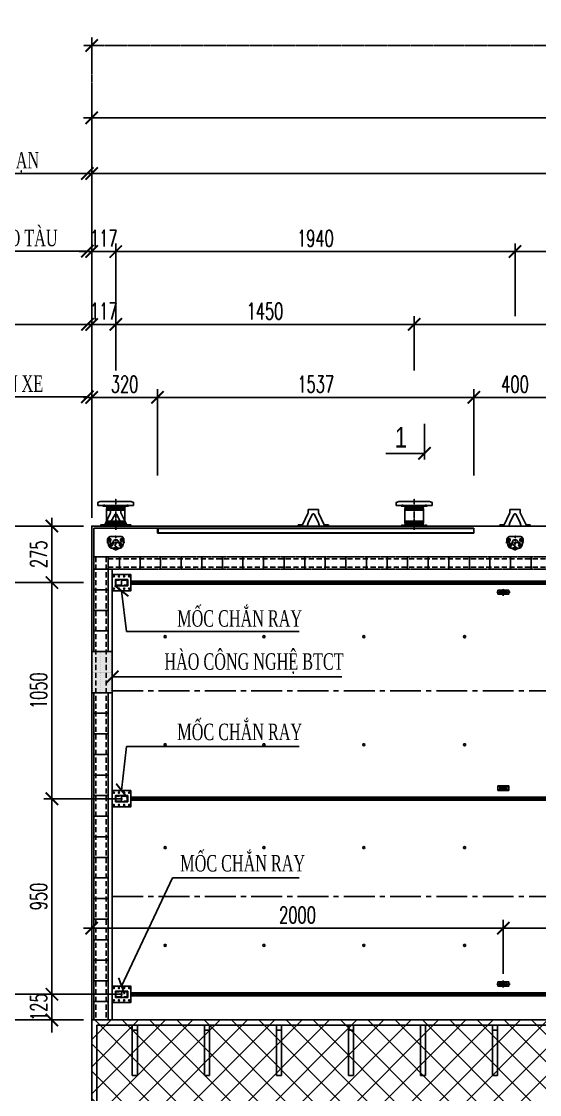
# Model space of a CAD drawing. Extents: x -64479 to 90650, y -38385 to 38270.
# Drawn here: x -50910 to -48393, y 22216 to 27430 of the extents above; entities that cross this region are included whole.
import ezdxf
from ezdxf.enums import TextEntityAlignment as Align

# ---------------------------------------------------------------- set-up
doc = ezdxf.new("R2010")
doc.units = 0
doc.header["$MEASUREMENT"] = 0
for name, pattern in [('CENTER', [2, 1.25, -0.25, 0.25, -0.25]), ('CENTER2', [1.125, 0.75, -0.125, 0.125, -0.125]), ('HIDDEN', [0.375, 0.25, -0.125])]:
    doc.linetypes.add(name, pattern=pattern)
doc.layers.get('0').update_dxf_attribs({"linetype": 'CONTINUOUS'})
for name, color, linetype in [('BELT', 6, 'CONTINUOUS'), ('BORDER', 2, 'CONTINUOUS'), ('Bu long', 21, 'CONTINUOUS'), ('CENTER', 9, 'CENTER2'), ('COBAN', 2, 'CONTINUOUS'), ('Dam', 4, 'CONTINUOUS'), ('Demtau1', 22, 'CONTINUOUS'), ('DIMENSION', 4, 'CONTINUOUS'), ('GCS', 5, 'CONTINUOUS'), ('HAOCN', 11, 'CONTINUOUS'), ('HIDDEN', 4, 'HIDDEN'), ('MANH', 5, 'CONTINUOUS'), ('N-_OTHRFNDR-', 8, 'CONTINUOUS'), ('TEXT', 3, 'CONTINUOUS'), ('TIM', 8, 'CENTER')]:
    doc.layers.add(name, color=color, linetype=linetype)
doc.styles.add('CMB-1', font='VHBLACK_0.TTF', dxfattribs={"width": 0.8})
doc.styles.add('DIM', font='romans.shx', dxfattribs={"width": 0.65})
doc.styles.add('THUONG', font='vntimeh.shx')
doc.dimstyles.new('400.Ph', dxfattribs={"dimscale": 400, "dimtxt": 0.2, "dimasz": 0.15, "dimexe": 0.1, "dimexo": 0.1, "dimgap": 0.06, "dimtad": 1, "dimdec": 0, "dimzin": 0, "dimdsep": 46, "dimtxsty": 'DIM', "dimblk": 'ARCHTICK', "dimcen": 0.15, "dimdle": 0.1, "dimclrd": 256, "dimclre": 7, "dimclrt": 6, "dimadec": 0, "dimazin": 0, "dimtfac": 1, "dimtdec": 0, "dimtix": 1, "dimtmove": 0, "dimatfit": 3, "dimldrblk": 'ARCHTICK', "dimfxl": 1, "dimtolj": 1, "dimtzin": 0, "dimarcsym": 0})

# ---------------------------------------------------------------- blocks, each defined once
blk = doc.blocks.new('_ArchTick')
at = {"color": 0, "linetype": 'ByBlock', "const_width": 0.15}
blk.add_lwpolyline([(-0.5, -0.5), (0.5, 0.5)], dxfattribs=at)
blk = doc.blocks.new('*D40')
at = {"layer": 'DIMENSION', "color": 7, "lineweight": -2}
for p, q in [((-50609.1, 24978.2), (-51253, 24978.2)), ((-50609.1, 22578.2), (-51253, 22578.2))]:
    blk.add_line(p, q, dxfattribs=at)
at = {"layer": 'DIMENSION', "lineweight": -2}
blk.add_line((-51213, 25018.2), (-51213, 22538.2), dxfattribs=at)
at = {"layer": 'DIMENSION', "lineweight": -2, "xscale": 60, "yscale": 60, "zscale": 60}
for p, rotation in [((-51213, 24978.2), 90), ((-51213, 22578.2), 270)]:
    blk.add_blockref('_ArchTick', p, dxfattribs=dict(at, rotation=rotation))
at = {"layer": 'DIMENSION', "color": 6, "insert": (-51277, 23778.2), "char_height": 80, "attachment_point": 5, "rotation": 90, "style": 'DIM'}
blk.add_mtext('\\A1;2400', dxfattribs=at)
blk = doc.blocks.new('Bulong M32 (mb)')
at = {"layer": 'Bu long'}
blk.add_lwpolyline([(28, 0), (14, 24), (-14, 24), (-28, 0), (-14, -24), (14, -24)], close=True, dxfattribs=at)
for radius in [23.9, 16, 14.5]:
    blk.add_circle((0, 0), radius, dxfattribs=at)
at = {"layer": 'TIM', "ltscale": 25}
for p, q in [((0, -39), (0, 39)), ((-39, 0), (39, 0))]:
    blk.add_line(p, q, dxfattribs=at)
blk = doc.blocks.new('lokhi')
at = {"layer": 'MANH'}
blk.add_circle((3, 0), 5, dxfattribs=at)
blk = doc.blocks.new('*D222')
at = {"layer": 'DIMENSION', "lineweight": -2}
for p, q in [((-51013.5, 22703.2), (-51013.5, 22763.2)), ((-51013.5, 22578.2), (-51013.5, 22703.2)), ((-51013.5, 22578.2), (-51013.5, 22518.2))]:
    blk.add_line(p, q, dxfattribs=at)
at = {"layer": 'DIMENSION', "color": 7, "lineweight": -2}
for p, q in [((-50419.1, 22703.2), (-51053.5, 22703.2)), ((-50609.1, 22578.2), (-51053.5, 22578.2))]:
    blk.add_line(p, q, dxfattribs=at)
at = {"layer": 'DIMENSION', "lineweight": -2, "xscale": 60, "yscale": 60, "zscale": 60}
for p, rotation in [((-51013.5, 22703.2), 270), ((-51013.5, 22578.2), 90)]:
    blk.add_blockref('_ArchTick', p, dxfattribs=dict(at, rotation=rotation))
at = {"layer": 'DIMENSION', "color": 6, "insert": (-51077.5, 22640.7), "char_height": 80, "attachment_point": 5, "rotation": 90, "style": 'DIM'}
blk.add_mtext('\\A1;125', dxfattribs=at)
blk = doc.blocks.new('*D223')
at = {"layer": 'DIMENSION', "lineweight": -2}
blk.add_line((-51013.5, 22663.2), (-51013.5, 24743.2), dxfattribs=at)
at = {"layer": 'DIMENSION', "color": 7, "lineweight": -2}
for p, q in [((-50609.1, 24703.2), (-51053.5, 24703.2)), ((-50609.1, 22703.2), (-51053.5, 22703.2))]:
    blk.add_line(p, q, dxfattribs=at)
at = {"layer": 'DIMENSION', "lineweight": -2, "xscale": 60, "yscale": 60, "zscale": 60}
for p, rotation in [((-51013.5, 24703.2), 90), ((-51013.5, 22703.2), 270)]:
    blk.add_blockref('_ArchTick', p, dxfattribs=dict(at, rotation=rotation))
at = {"layer": 'DIMENSION', "color": 6, "insert": (-51077.5, 23703.2), "char_height": 80, "attachment_point": 5, "rotation": 90, "style": 'DIM'}
blk.add_mtext('\\A1;2000', dxfattribs=at)
blk = doc.blocks.new('*D224')
at = {"layer": 'DIMENSION', "color": 7, "lineweight": -2}
for p, q in [((-50609.1, 24978.2), (-51053.5, 24978.2)), ((-50609.1, 24703.2), (-51053.5, 24703.2))]:
    blk.add_line(p, q, dxfattribs=at)
at = {"layer": 'DIMENSION', "lineweight": -2}
blk.add_line((-51013.5, 24663.2), (-51013.5, 25018.2), dxfattribs=at)
at = {"layer": 'DIMENSION', "lineweight": -2, "xscale": 60, "yscale": 60, "zscale": 60}
for p, rotation in [((-51013.5, 24978.2), 90), ((-51013.5, 24703.2), 270)]:
    blk.add_blockref('_ArchTick', p, dxfattribs=dict(at, rotation=rotation))
at = {"layer": 'DIMENSION', "color": 6, "insert": (-51077.5, 24840.7), "char_height": 80, "attachment_point": 5, "rotation": 90, "style": 'DIM'}
blk.add_mtext('\\A1;275', dxfattribs=at)
blk = doc.blocks.new('A$C42EA4546')
at = {"layer": 'BELT'}
for points in [[(145, 573, 0.189586), (103, 513), (44, 268, 0.484351), (205, 65)], [(205, 65), (675, 65, 0.484351), (836, 268), (777, 513, 0.189586), (735, 573)], [(618, 635), (486, 704, 0.244809), (394, 704), (262, 635, 0.217646)]]:
    blk.add_lwpolyline(points, format="xyb", dxfattribs=at)
blk.add_lwpolyline([(312, 323, 0.842705), (568, 323, -0.265727), (682, 461, 0.833779), (650, 635), (230, 635, 0.833779), (198, 461, -0.265727)], format="xyb", close=True, dxfattribs=at)
at = {"layer": 'BORDER'}
for centre, radius in [((140, 230), 68), ((140, 230), 34), ((440, 380), 25), ((740, 230), 68), ((740, 230), 34)]:
    blk.add_circle(centre, radius, dxfattribs=at)
for centre, radius, start, end in [((200, 490), 68, 151.954, 307.3556), ((440, 615), 68, 18.21, 161.79), ((440, 615), 34, 38.6822, 141.3178), ((680, 490), 68, 232.6444, 28.046), ((200, 490), 34, 203.1904, 277.975), ((680, 490), 34, 262.025, 336.8096), ((680, 490), 34, 262.025, 336.8096)]:
    blk.add_arc(centre, radius, start, end, dxfattribs=at)
at = {"layer": 'CENTER'}
for p, q in [((200, 394), (200, 586)), ((344, 615), (536, 615)), ((440, 0), (440, 750)), ((680, 394), (680, 586)), ((880, 355), (0, 355)), ((236, 230), (44, 230)), ((104, 490), (296, 490)), ((140, 134), (140, 326)), ((776, 490), (584, 490)), ((644, 230), (836, 230)), ((740, 134), (740, 326))]:
    blk.add_line(p, q, dxfattribs=at)
at = {"layer": 'CENTER', "ltscale": 0.5}
blk.add_line((488, 380), (392, 380), dxfattribs=at)
at = {"layer": 'HIDDEN'}
for points in [[(262, 635), (154, 579, 0.026949), (145, 573)], [(735, 573, 0.026949), (726, 579), (618, 635, 0.244809)]]:
    blk.add_lwpolyline(points, format="xyb", dxfattribs=at)
for centre, radius, start, end in [((200, 490), 68, 307.3556, 151.954), ((200, 490), 34, 277.975, 203.1904), ((440, 615), 68, 161.79, 18.21), ((440, 615), 34, 141.3178, 38.6822), ((680, 490), 68, 28.046, 232.6444), ((680, 490), 34, 336.8096, 262.025), ((436, 363), 138, 343.2917, 88.1886)]:
    blk.add_arc(centre, radius, start, end, dxfattribs=at)
blk = doc.blocks.new('*D267')
at = {"layer": 'DIMENSION', "color": 7, "lineweight": -2}
for p, q in [((-50569.1, 25734), (-50569.1, 25997.9)), ((-50452.1, 25734), (-50452.1, 25997.9))]:
    blk.add_line(p, q, dxfattribs=at)
at = {"layer": 'DIMENSION', "lineweight": -2}
for p, q in [((-50569.1, 25957.9), (-50629.1, 25957.9)), ((-50569.1, 25957.9), (-50452.1, 25957.9)), ((-50452.1, 25957.9), (-50392.1, 25957.9))]:
    blk.add_line(p, q, dxfattribs=at)
at = {"layer": 'DIMENSION', "lineweight": -2, "xscale": 60, "yscale": 60, "zscale": 60}
blk.add_blockref('_ArchTick', (-50569.1, 25957.9), dxfattribs=at)
at = {"layer": 'DIMENSION', "lineweight": -2, "xscale": 60, "yscale": 60, "zscale": 60, "rotation": 180}
blk.add_blockref('_ArchTick', (-50452.1, 25957.9), dxfattribs=at)
at = {"layer": 'DIMENSION', "color": 6, "insert": (-50510.6, 26021.9), "char_height": 80, "attachment_point": 5, "style": 'DIM'}
blk.add_mtext('\\A1;117', dxfattribs=at)
blk = doc.blocks.new('*D268')
at = {"layer": 'DIMENSION', "color": 7, "lineweight": -2}
for p, q in [((-50452.1, 25734), (-50452.1, 25997.9)), ((-49002.1, 25734), (-49002.1, 25997.9))]:
    blk.add_line(p, q, dxfattribs=at)
at = {"layer": 'DIMENSION', "lineweight": -2}
blk.add_line((-50492.1, 25957.9), (-48962.1, 25957.9), dxfattribs=at)
at = {"layer": 'DIMENSION', "lineweight": -2, "xscale": 60, "yscale": 60, "zscale": 60, "rotation": 180}
blk.add_blockref('_ArchTick', (-50452.1, 25957.9), dxfattribs=at)
at = {"layer": 'DIMENSION', "lineweight": -2, "xscale": 60, "yscale": 60, "zscale": 60}
blk.add_blockref('_ArchTick', (-49002.1, 25957.9), dxfattribs=at)
at = {"layer": 'DIMENSION', "color": 6, "insert": (-49727.1, 26021.9), "char_height": 80, "attachment_point": 5, "style": 'DIM'}
blk.add_mtext('\\A1;1450', dxfattribs=at)
blk = doc.blocks.new('*D269')
at = {"layer": 'DIMENSION', "color": 7, "lineweight": -2}
for p, q in [((-49002.1, 25734), (-49002.1, 25997.9)), ((-47532.1, 25734), (-47532.1, 25997.9))]:
    blk.add_line(p, q, dxfattribs=at)
at = {"layer": 'DIMENSION', "lineweight": -2}
blk.add_line((-49042.1, 25957.9), (-47492.1, 25957.9), dxfattribs=at)
at = {"layer": 'DIMENSION', "lineweight": -2, "xscale": 60, "yscale": 60, "zscale": 60, "rotation": 180}
blk.add_blockref('_ArchTick', (-49002.1, 25957.9), dxfattribs=at)
at = {"layer": 'DIMENSION', "lineweight": -2, "xscale": 60, "yscale": 60, "zscale": 60}
blk.add_blockref('_ArchTick', (-47532.1, 25957.9), dxfattribs=at)
at = {"layer": 'DIMENSION', "color": 6, "insert": (-48267.1, 26021.9), "char_height": 80, "attachment_point": 5, "style": 'DIM'}
blk.add_mtext('\\A1;1470', dxfattribs=at)
blk = doc.blocks.new('*D285')
at = {"layer": 'DIMENSION', "color": 7, "lineweight": -2}
for p, q in [((-50452.1, 25734), (-50452.1, 26351.6)), ((-48512.1, 25997.9), (-48512.1, 26351.6))]:
    blk.add_line(p, q, dxfattribs=at)
at = {"layer": 'DIMENSION', "lineweight": -2}
blk.add_line((-50492.1, 26311.6), (-48472.1, 26311.6), dxfattribs=at)
at = {"layer": 'DIMENSION', "lineweight": -2, "xscale": 60, "yscale": 60, "zscale": 60, "rotation": 180}
blk.add_blockref('_ArchTick', (-50452.1, 26311.6), dxfattribs=at)
at = {"layer": 'DIMENSION', "lineweight": -2, "xscale": 60, "yscale": 60, "zscale": 60}
blk.add_blockref('_ArchTick', (-48512.1, 26311.6), dxfattribs=at)
at = {"layer": 'DIMENSION', "color": 6, "insert": (-49482.1, 26375.6), "char_height": 80, "attachment_point": 5, "style": 'DIM'}
blk.add_mtext('\\A1;1940', dxfattribs=at)
blk = doc.blocks.new('*D286')
at = {"layer": 'DIMENSION', "color": 7, "lineweight": -2}
for p, q in [((-48512.1, 25997.9), (-48512.1, 26351.6)), ((-46552.1, 25997.9), (-46552.1, 26351.6))]:
    blk.add_line(p, q, dxfattribs=at)
at = {"layer": 'DIMENSION', "lineweight": -2}
blk.add_line((-48552.1, 26311.6), (-46512.1, 26311.6), dxfattribs=at)
at = {"layer": 'DIMENSION', "lineweight": -2, "xscale": 60, "yscale": 60, "zscale": 60, "rotation": 180}
blk.add_blockref('_ArchTick', (-48512.1, 26311.6), dxfattribs=at)
at = {"layer": 'DIMENSION', "lineweight": -2, "xscale": 60, "yscale": 60, "zscale": 60}
blk.add_blockref('_ArchTick', (-46552.1, 26311.6), dxfattribs=at)
at = {"layer": 'DIMENSION', "color": 6, "insert": (-47532.1, 26375.6), "char_height": 80, "attachment_point": 5, "style": 'DIM'}
blk.add_mtext('\\A1;1960', dxfattribs=at)
blk = doc.blocks.new('*D297')
at = {"layer": 'DIMENSION', "color": 7, "lineweight": -2}
for p, q in [((-50569.1, 25223.8), (-50569.1, 26730.9)), ((-43026.1, 25223.8), (-43026.1, 26730.9))]:
    blk.add_line(p, q, dxfattribs=at)
at = {"layer": 'DIMENSION', "lineweight": -2}
blk.add_line((-50609.1, 26690.9), (-42986.1, 26690.9), dxfattribs=at)
at = {"layer": 'DIMENSION', "lineweight": -2, "xscale": 60, "yscale": 60, "zscale": 60, "rotation": 180}
blk.add_blockref('_ArchTick', (-50569.1, 26690.9), dxfattribs=at)
at = {"layer": 'DIMENSION', "lineweight": -2, "xscale": 60, "yscale": 60, "zscale": 60}
blk.add_blockref('_ArchTick', (-43026.1, 26690.9), dxfattribs=at)
at = {"layer": 'DIMENSION', "color": 6, "insert": (-46797.6, 26754.9), "char_height": 80, "attachment_point": 5, "style": 'DIM'}
blk.add_mtext('\\A1;7543', dxfattribs=at)
blk = doc.blocks.new('*D298')
at = {"layer": 'GCS', "color": 7, "lineweight": -2}
for p, q in [((-50649.1, 24978.2), (-50802.2, 24978.2)), ((-50649.1, 24703.2), (-50802.2, 24703.2))]:
    blk.add_line(p, q, dxfattribs=at)
at = {"layer": 'GCS', "lineweight": -2}
blk.add_line((-50762.2, 24663.2), (-50762.2, 25018.2), dxfattribs=at)
at = {"layer": 'GCS', "lineweight": -2, "xscale": 60, "yscale": 60, "zscale": 60}
for p, rotation in [((-50762.2, 24978.2), 90), ((-50762.2, 24703.2), 270)]:
    blk.add_blockref('_ArchTick', p, dxfattribs=dict(at, rotation=rotation))
at = {"layer": 'GCS', "color": 6, "insert": (-50826.2, 24840.7), "char_height": 80, "attachment_point": 5, "rotation": 90, "style": 'DIM'}
blk.add_mtext('\\A1;275', dxfattribs=at)
blk = doc.blocks.new('*D299')
at = {"layer": 'GCS', "lineweight": -2}
blk.add_line((-50762.2, 24743.2), (-50762.2, 23613.2), dxfattribs=at)
at = {"layer": 'GCS', "color": 7, "lineweight": -2}
for p, q in [((-50649.1, 24703.2), (-50802.2, 24703.2)), ((-50419.1, 23653.2), (-50802.2, 23653.2))]:
    blk.add_line(p, q, dxfattribs=at)
at = {"layer": 'GCS', "lineweight": -2, "xscale": 60, "yscale": 60, "zscale": 60}
for p, rotation in [((-50762.2, 24703.2), 90), ((-50762.2, 23653.2), 270)]:
    blk.add_blockref('_ArchTick', p, dxfattribs=dict(at, rotation=rotation))
at = {"layer": 'GCS', "color": 6, "insert": (-50826.2, 24178.2), "char_height": 80, "attachment_point": 5, "rotation": 90, "style": 'DIM'}
blk.add_mtext('\\A1;1050', dxfattribs=at)
blk = doc.blocks.new('*D300')
at = {"layer": 'GCS', "lineweight": -2}
blk.add_line((-50762.2, 23693.2), (-50762.2, 22663.2), dxfattribs=at)
at = {"layer": 'GCS', "color": 7, "lineweight": -2}
for p, q in [((-50419.1, 23653.2), (-50802.2, 23653.2)), ((-50419.1, 22703.2), (-50802.2, 22703.2))]:
    blk.add_line(p, q, dxfattribs=at)
at = {"layer": 'GCS', "lineweight": -2, "xscale": 60, "yscale": 60, "zscale": 60}
for p, rotation in [((-50762.2, 23653.2), 90), ((-50762.2, 22703.2), 270)]:
    blk.add_blockref('_ArchTick', p, dxfattribs=dict(at, rotation=rotation))
at = {"layer": 'GCS', "color": 6, "insert": (-50826.2, 23178.2), "char_height": 80, "attachment_point": 5, "rotation": 90, "style": 'DIM'}
blk.add_mtext('\\A1;950', dxfattribs=at)
blk = doc.blocks.new('*D301')
at = {"layer": 'GCS', "lineweight": -2}
for p, q in [((-50762.2, 22703.2), (-50762.2, 22763.2)), ((-50762.2, 22703.2), (-50762.2, 22578.2)), ((-50762.2, 22578.2), (-50762.2, 22518.2))]:
    blk.add_line(p, q, dxfattribs=at)
at = {"layer": 'GCS', "color": 7, "lineweight": -2}
for p, q in [((-50419.1, 22703.2), (-50802.2, 22703.2)), ((-50609.1, 22578.2), (-50802.2, 22578.2))]:
    blk.add_line(p, q, dxfattribs=at)
at = {"layer": 'GCS', "lineweight": -2, "xscale": 60, "yscale": 60, "zscale": 60}
for p, rotation in [((-50762.2, 22703.2), 270), ((-50762.2, 22578.2), 90)]:
    blk.add_blockref('_ArchTick', p, dxfattribs=dict(at, rotation=rotation))
at = {"layer": 'GCS', "color": 6, "insert": (-50826.2, 22640.7), "char_height": 80, "attachment_point": 5, "rotation": 90, "style": 'DIM'}
blk.add_mtext('\\A1;125', dxfattribs=at)
blk = doc.blocks.new('*D302')
at = {"layer": 'DIMENSION', "color": 7, "lineweight": -2}
for p, q in [((-48569.1, 22803), (-48569.1, 23064.4)), ((-46569.1, 22803), (-46569.1, 23064.4))]:
    blk.add_line(p, q, dxfattribs=at)
at = {"layer": 'DIMENSION', "lineweight": -2}
blk.add_line((-48609.1, 23024.4), (-46529.1, 23024.4), dxfattribs=at)
at = {"layer": 'DIMENSION', "lineweight": -2, "xscale": 60, "yscale": 60, "zscale": 60, "rotation": 180}
blk.add_blockref('_ArchTick', (-48569.1, 23024.4), dxfattribs=at)
at = {"layer": 'DIMENSION', "lineweight": -2, "xscale": 60, "yscale": 60, "zscale": 60}
blk.add_blockref('_ArchTick', (-46569.1, 23024.4), dxfattribs=at)
at = {"layer": 'DIMENSION', "color": 6, "insert": (-47569.1, 23088.4), "char_height": 80, "attachment_point": 5, "style": 'DIM'}
blk.add_mtext('\\A1;2000', dxfattribs=at)
blk = doc.blocks.new('*D303')
at = {"layer": 'DIMENSION', "color": 7, "lineweight": -2}
for p, q in [((-50569.1, 22803), (-50569.1, 23064.4)), ((-48569.1, 22803), (-48569.1, 23064.4))]:
    blk.add_line(p, q, dxfattribs=at)
at = {"layer": 'DIMENSION', "lineweight": -2}
blk.add_line((-48529.1, 23024.4), (-50609.1, 23024.4), dxfattribs=at)
at = {"layer": 'DIMENSION', "lineweight": -2, "xscale": 60, "yscale": 60, "zscale": 60, "rotation": 180}
blk.add_blockref('_ArchTick', (-50569.1, 23024.4), dxfattribs=at)
at = {"layer": 'DIMENSION', "lineweight": -2, "xscale": 60, "yscale": 60, "zscale": 60}
blk.add_blockref('_ArchTick', (-48569.1, 23024.4), dxfattribs=at)
at = {"layer": 'DIMENSION', "color": 6, "insert": (-49569.1, 23088.4), "char_height": 80, "attachment_point": 5, "style": 'DIM'}
blk.add_mtext('\\A1;2000', dxfattribs=at)
blk = doc.blocks.new('*D314')
at = {"layer": 'DIMENSION', "lineweight": -2}
blk.add_line((-50609.1, 25603.1), (-50209.1, 25603.1), dxfattribs=at)
at = {"layer": 'DIMENSION', "color": 7, "lineweight": -2}
for p, q in [((-50569.1, 25018.2), (-50569.1, 25643.1)), ((-50249.1, 25223.8), (-50249.1, 25643.1))]:
    blk.add_line(p, q, dxfattribs=at)
at = {"layer": 'DIMENSION', "lineweight": -2, "xscale": 60, "yscale": 60, "zscale": 60, "rotation": 180}
blk.add_blockref('_ArchTick', (-50569.1, 25603.1), dxfattribs=at)
at = {"layer": 'DIMENSION', "lineweight": -2, "xscale": 60, "yscale": 60, "zscale": 60}
blk.add_blockref('_ArchTick', (-50249.1, 25603.1), dxfattribs=at)
at = {"layer": 'DIMENSION', "color": 6, "insert": (-50409.1, 25667.1), "char_height": 80, "attachment_point": 5, "style": 'DIM'}
blk.add_mtext('\\A1;320', dxfattribs=at)
blk = doc.blocks.new('*D315')
at = {"layer": 'DIMENSION', "lineweight": -2}
blk.add_line((-50289.1, 25603.1), (-48672.1, 25603.1), dxfattribs=at)
at = {"layer": 'DIMENSION', "color": 7, "lineweight": -2}
for p, q in [((-50249.1, 25223.8), (-50249.1, 25643.1)), ((-48712.1, 25223.8), (-48712.1, 25643.1))]:
    blk.add_line(p, q, dxfattribs=at)
at = {"layer": 'DIMENSION', "lineweight": -2, "xscale": 60, "yscale": 60, "zscale": 60, "rotation": 180}
blk.add_blockref('_ArchTick', (-50249.1, 25603.1), dxfattribs=at)
at = {"layer": 'DIMENSION', "lineweight": -2, "xscale": 60, "yscale": 60, "zscale": 60}
blk.add_blockref('_ArchTick', (-48712.1, 25603.1), dxfattribs=at)
at = {"layer": 'DIMENSION', "color": 6, "insert": (-49480.6, 25667.1), "char_height": 80, "attachment_point": 5, "style": 'DIM'}
blk.add_mtext('\\A1;1537', dxfattribs=at)
blk = doc.blocks.new('*D316')
at = {"layer": 'DIMENSION', "lineweight": -2}
blk.add_line((-48752.1, 25603.1), (-48272.1, 25603.1), dxfattribs=at)
at = {"layer": 'DIMENSION', "color": 7, "lineweight": -2}
for p, q in [((-48712.1, 25223.8), (-48712.1, 25643.1)), ((-48312.1, 25223.8), (-48312.1, 25643.1))]:
    blk.add_line(p, q, dxfattribs=at)
at = {"layer": 'DIMENSION', "lineweight": -2, "xscale": 60, "yscale": 60, "zscale": 60, "rotation": 180}
blk.add_blockref('_ArchTick', (-48712.1, 25603.1), dxfattribs=at)
at = {"layer": 'DIMENSION', "lineweight": -2, "xscale": 60, "yscale": 60, "zscale": 60}
blk.add_blockref('_ArchTick', (-48312.1, 25603.1), dxfattribs=at)
at = {"layer": 'DIMENSION', "color": 6, "insert": (-48512.1, 25667.1), "char_height": 80, "attachment_point": 5, "style": 'DIM'}
blk.add_mtext('\\A1;400', dxfattribs=at)
blk = doc.blocks.new('*D341')
at = {"layer": 'DIMENSION', "lineweight": -2}
blk.add_line((-50609.1, 26961.4), (-27897.1, 26961.4), dxfattribs=at)
at = {"layer": 'DIMENSION', "color": 7, "lineweight": -2}
for p, q in [((-50569.1, 25997.9), (-50569.1, 27001.4)), ((-27937.1, 25997.9), (-27937.1, 27001.4))]:
    blk.add_line(p, q, dxfattribs=at)
at = {"layer": 'DIMENSION', "lineweight": -2, "xscale": 60, "yscale": 60, "zscale": 60, "rotation": 180}
blk.add_blockref('_ArchTick', (-50569.1, 26961.4), dxfattribs=at)
at = {"layer": 'DIMENSION', "lineweight": -2, "xscale": 60, "yscale": 60, "zscale": 60}
blk.add_blockref('_ArchTick', (-27937.1, 26961.4), dxfattribs=at)
at = {"layer": 'DIMENSION', "color": 6, "insert": (-39253.1, 27025.4), "char_height": 80, "attachment_point": 5, "style": 'DIM'}
blk.add_mtext('\\A1;22632', dxfattribs=at)
blk = doc.blocks.new('*D420')
at = {"layer": 'HIDDEN', "color": 7, "lineweight": -2}
for p, q in [((-50569.1, 25018.2), (-50569.1, 27353.1)), ((-12849.1, 25018.2), (-12849.1, 27353.1))]:
    blk.add_line(p, q, dxfattribs=at)
at = {"layer": 'HIDDEN', "lineweight": -2}
blk.add_line((-50609.1, 27313.1), (-12809.1, 27313.1), dxfattribs=at)
at = {"layer": 'HIDDEN', "lineweight": -2, "xscale": 60, "yscale": 60, "zscale": 60, "rotation": 180}
blk.add_blockref('_ArchTick', (-50569.1, 27313.1), dxfattribs=at)
at = {"layer": 'HIDDEN', "lineweight": -2, "xscale": 60, "yscale": 60, "zscale": 60}
blk.add_blockref('_ArchTick', (-12849.1, 27313.1), dxfattribs=at)
at = {"layer": 'HIDDEN', "color": 6, "insert": (-31709.1, 27377.1), "char_height": 80, "attachment_point": 5, "style": 'DIM'}
blk.add_mtext('\\A1;37720', dxfattribs=at)
blk = doc.blocks.new('*D453')
at = {"layer": 'DIMENSION', "color": 7, "lineweight": -2}
for p, q in [((-50569.1, 26087.7), (-50569.1, 26351.6)), ((-50452.1, 26087.7), (-50452.1, 26351.6))]:
    blk.add_line(p, q, dxfattribs=at)
at = {"layer": 'DIMENSION', "lineweight": -2}
for p, q in [((-50569.1, 26311.6), (-50629.1, 26311.6)), ((-50569.1, 26311.6), (-50452.1, 26311.6)), ((-50452.1, 26311.6), (-50392.1, 26311.6))]:
    blk.add_line(p, q, dxfattribs=at)
at = {"layer": 'DIMENSION', "lineweight": -2, "xscale": 60, "yscale": 60, "zscale": 60}
blk.add_blockref('_ArchTick', (-50569.1, 26311.6), dxfattribs=at)
at = {"layer": 'DIMENSION', "lineweight": -2, "xscale": 60, "yscale": 60, "zscale": 60, "rotation": 180}
blk.add_blockref('_ArchTick', (-50452.1, 26311.6), dxfattribs=at)
at = {"layer": 'DIMENSION', "color": 6, "insert": (-50510.6, 26375.6), "char_height": 80, "attachment_point": 5, "style": 'DIM'}
blk.add_mtext('\\A1;117', dxfattribs=at)
blk = doc.blocks.new('A$C0CED391A')
at = {"layer": 'COBAN'}
for p, q in [((0, 30), (80, 30)), ((0, 30), (0, 0)), ((15, 22.5), (65, 22.5)), ((15, 22.5), (15, 7.5)), ((15, 7.5), (65, 7.5)), ((65, 22.5), (65, 7.5)), ((80, 30), (80, 0)), ((0, 0), (80, 0)), ((0, -1395), (80, -1395)), ((0, -1395), (0, -1425)), ((15, -1402.5), (65, -1402.5)), ((15, -1402.5), (15, -1417.5)), ((65, -1402.5), (65, -1417.5)), ((80, -1395), (80, -1425)), ((0, -1425), (80, -1425)), ((15, -1417.5), (65, -1417.5))]:
    blk.add_line(p, q, dxfattribs=at)
for centre in [(40, 15), (40, -1410)]:
    blk.add_circle(centre, 3, dxfattribs=at)
blk = doc.blocks.new('CDCQC')
at = {"layer": 'TIM'}
for p, q in [((-46134.1, 21332.8), (-46134.1, 21298.9)), ((-46134.1, 21332.8), (-46134.1, 21298.9)), ((-46167.7, 21315.9), (-46100.4, 21315.9)), ((-46167.7, 21315.9), (-46100.4, 21315.9)), ((-46167.7, 19412.4), (-46100.4, 19412.4)), ((-46134.1, 19395.4), (-46134.1, 19429.3))]:
    blk.add_line(p, q, dxfattribs=at)
at = {"layer": 'COBAN', "xscale": 0.6666666666569654, "yscale": 0.6666666666569654, "zscale": 0.6666666666666666}
blk.add_blockref('A$C0CED391A', (-46160.7, 21305.9), dxfattribs=at)
blk.add_blockref('A$C0CED391A', (-46160.7, 21305.9), dxfattribs=at)
at = {"layer": 'COBAN', "xscale": -0.6666666666569654, "yscale": 0.6666666666569654, "zscale": 0.6666666666666666, "rotation": 180}
blk.add_blockref('A$C0CED391A', (-46160.7, 19422.4), dxfattribs=at)
blk = doc.blocks.new('demcss')
at = {"layer": 'N-_OTHRFNDR-', "color": 22}
for p, q in [((-53909.4, 25088.9), (-53909.4, 25086.1)), ((-53909.4, 25088.9), (-53784.4, 25088.9)), ((-53909.4, 25086.1), (-53784.4, 25086.1)), ((-53897.2, 25086.1), (-53890.5, 25079.4)), ((-53890.5, 25079.4), (-53891.7, 25071.5)), ((-53890.5, 25080.6), (-53803.2, 25080.6)), ((-53890.5, 25077.5), (-53803.2, 25077.5)), ((-53796.5, 25086.1), (-53803.2, 25079.4)), ((-53803.2, 25079.4), (-53802, 25071.5)), ((-53784.4, 25088.9), (-53784.4, 25086.1)), ((-53891.7, 25071.5), (-53891.7, 25006.3)), ((-53891.7, 25071.5), (-53802, 25071.5)), ((-53891.7, 25065.3), (-53802, 25065.3)), ((-53802, 25071.5), (-53802, 25006.3)), ((-53909.4, 24991.7), (-53909.4, 24988.9)), ((-53909.4, 24991.7), (-53784.4, 24991.7)), ((-53909.4, 24988.9), (-53784.4, 24988.9)), ((-53897.2, 24991.7), (-53890.5, 24998.4)), ((-53891.7, 25012.5), (-53802, 25012.5)), ((-53890.5, 24998.4), (-53891.7, 25006.3)), ((-53891.7, 25006.3), (-53802, 25006.3)), ((-53890.5, 25000.3), (-53803.2, 25000.3)), ((-53890.5, 24997.2), (-53803.2, 24997.2)), ((-53803.2, 24998.4), (-53802, 25006.3)), ((-53796.5, 24991.7), (-53803.2, 24998.4)), ((-53784.4, 24991.7), (-53784.4, 24988.9))]:
    blk.add_line(p, q, dxfattribs=at)
at = {"layer": 'N-_OTHRFNDR-', "color": 22, "linetype": 'CENTER'}
for p, q in [((-53903.1, 25093.1), (-53903.1, 25081.6)), ((-53790.6, 25093.1), (-53790.6, 25081.6)), ((-53903.1, 24984.7), (-53903.1, 24996.2)), ((-53790.6, 24984.7), (-53790.6, 24996.2))]:
    blk.add_line(p, q, dxfattribs=at)
at = {"layer": 'N-_OTHRFNDR-', "color": 22}
blk.add_lwpolyline([(-53759.9, 24988.9), (-53933.8, 24988.9), (-53933.8, 24973.9), (-53921.9, 24970.2), (-53771.9, 24970.2), (-53759.9, 24973.9)], close=True, dxfattribs=at)
at = {"layer": 'TIM', "color": 22}
blk.add_line((-53846.9, 25107.4), (-53846.9, 24955.5), dxfattribs=at)

msp = doc.modelspace()

# ---------------------------------------------------------------- hatches: boundary and pattern name
at = {"layer": 'Dam'}
h = msp.add_hatch(dxfattribs=at)
h.set_pattern_fill('ANSI37', color=8, scale=750, style=0)
h.paths.add_polyline_path([(-46787.1, 22278.2), (-45582.3, 22278.2), (-45582.3, 22578.2), (-50569.1, 22578.2), (-50569.1, 19576.2), (-50267.1, 19576.2), (-50267.1, 21318.2), (-46787.1, 21318.2)])
at = {"layer": 'DIMENSION'}
h = msp.add_hatch(dxfattribs=at)
h.set_pattern_fill('DOTS', color=256, scale=75, style=0)
h.set_pattern_definition([(180, (1063622.257, -74810.7934), (-2.34375, 4.6875), [0, -4.6875])])
h.paths.add_polyline_path([(-50569.1, 24368.2), (-50549.1, 24368.2), (-50549.1, 24168.2), (-50569.1, 24168.2)])
h.paths.add_polyline_path([(-50549.1, 24368.2), (-50499.1, 24368.2), (-50499.1, 24168.2), (-50549.1, 24168.2)])
h.paths.add_polyline_path([(-50499.1, 24368.2), (-50469.1, 24368.2), (-50469.1, 24168.2), (-50499.1, 24168.2)])

# ---------------------------------------------------------------- linework, layer by layer
at = {"color": 1}
for p, q in [((-50424.1, 24718.2), (-50424.1, 24688.2)), ((-50424.1, 23668.2), (-50424.1, 23638.2)), ((-50424.1, 22718.2), (-50424.1, 22688.2))]:
    msp.add_line(p, q, dxfattribs=at)
for points in [[(-50469.1, 24663.2), (-50379.1, 24663.2), (-50379.1, 24743.2), (-50469.1, 24743.2)], [(-50454.1, 24688.2), (-50394.1, 24688.2), (-50394.1, 24718.2), (-50454.1, 24718.2)], [(-50469.1, 23613.2), (-50379.1, 23613.2), (-50379.1, 23693.2), (-50469.1, 23693.2)], [(-50454.1, 23638.2), (-50394.1, 23638.2), (-50394.1, 23668.2), (-50454.1, 23668.2)], [(-50469.1, 22663.2), (-50379.1, 22663.2), (-50379.1, 22743.2), (-50469.1, 22743.2)], [(-50454.1, 22688.2), (-50394.1, 22688.2), (-50394.1, 22718.2), (-50454.1, 22718.2)]]:
    msp.add_lwpolyline(points, close=True, dxfattribs=at)
at = {"layer": 'BORDER', "color": 1}
for p, q in [((-50569.1, 24978.2), (-27937.1, 24978.2)), ((-50559.1, 24968.2), (-48712.1, 24968.2)), ((-50559.1, 24828.2), (-50559.1, 24968.2)), ((-50569.1, 22578.2), (-50569.1, 21318.2))]:
    msp.add_line(p, q, dxfattribs=at)
at = {"layer": 'BORDER'}
for p, q in [((-46789.1, 22578.2), (-50569.1, 22578.2)), ((-49069.1, 22578.2), (-50569.1, 22578.2)), ((-50544.1, 22553.2), (-50544.1, 21318.2)), ((-46789.1, 22553.2), (-50544.1, 22553.2)), ((-50371.6, 22553.2), (-50371.6, 22308.2)), ((-50346.6, 22528.2), (-50371.6, 22528.2)), ((-50346.6, 22553.2), (-50346.6, 22308.2)), ((-50021.6, 22553.2), (-50021.6, 22308.2)), ((-49996.6, 22528.2), (-50021.6, 22528.2)), ((-49996.6, 22553.2), (-49996.6, 22308.2)), ((-49671.6, 22553.2), (-49671.6, 22308.2)), ((-49646.6, 22528.2), (-49671.6, 22528.2)), ((-49646.6, 22553.2), (-49646.6, 22308.2)), ((-49321.6, 22553.2), (-49321.6, 22308.2)), ((-49296.6, 22528.2), (-49321.6, 22528.2)), ((-49296.6, 22553.2), (-49296.6, 22308.2)), ((-48971.6, 22553.2), (-48971.6, 22308.2)), ((-48946.6, 22553.2), (-48946.6, 22308.2)), ((-48621.6, 22553.2), (-48621.6, 22308.2)), ((-48596.6, 22528.2), (-48621.6, 22528.2)), ((-48596.6, 22553.2), (-48596.6, 22308.2)), ((-50346.6, 22308.2), (-50371.6, 22308.2)), ((-49996.6, 22308.2), (-50021.6, 22308.2)), ((-49646.6, 22308.2), (-49671.6, 22308.2)), ((-49296.6, 22308.2), (-49321.6, 22308.2)), ((-48946.6, 22308.2), (-48971.6, 22308.2)), ((-48596.6, 22308.2), (-48621.6, 22308.2))]:
    msp.add_line(p, q, dxfattribs=at)
at = {"layer": 'BORDER', "color": 1}
msp.add_lwpolyline([(-44570.1, 22578.2), (-50569.1, 22578.2), (-50569.1, 24978.2), (-43454.1, 24978.2)], dxfattribs=at)
at = {"layer": 'CENTER', "color": 1}
for p, q in [((-28052.1, 24703.2), (-50379.1, 24703.2)), ((-28052.1, 23653.2), (-50379.1, 23653.2)), ((-28052.1, 22703.2), (-50379.1, 22703.2))]:
    msp.add_line(p, q, dxfattribs=at)
at = {"layer": 'CENTER', "ltscale": 200}
for p, q in [((-50469.1, 24178.2), (-27937.1, 24178.2)), ((-50469.1, 23178.2), (-27937.1, 23178.2))]:
    msp.add_line(p, q, dxfattribs=at)
at = {"layer": 'Demtau1'}
for points in [[(-50475.8, 24998.2), (-50455.6, 25035.6, -0.583698), (-50448.6, 25035.6), (-50428.3, 24998.2), (-50422.1, 24978.2), (-50378.7, 24978.2), (-50378.7, 24983.9), (-50398.7, 24983.9), (-50425.7, 25039.1, -0.129238), (-50427.1, 25044.3), (-50427.1, 25058.2), (-50477.1, 25058.2), (-50477.1, 25044.3, -0.129238), (-50478.5, 25039.1), (-50505.4, 24983.9), (-50525.4, 24983.9), (-50525.4, 24978.2), (-50482.1, 24978.2)], [(-49515.8, 24998.2), (-49495.6, 25035.6, -0.583698), (-49488.6, 25035.6), (-49468.3, 24998.2), (-49462.1, 24978.2), (-49418.7, 24978.2), (-49418.7, 24983.9), (-49438.7, 24983.9), (-49465.7, 25039.1, -0.129238), (-49467.1, 25044.3), (-49467.1, 25058.2), (-49517.1, 25058.2), (-49517.1, 25044.3, -0.129238), (-49518.5, 25039.1), (-49545.4, 24983.9), (-49565.4, 24983.9), (-49565.4, 24978.2), (-49522.1, 24978.2)], [(-48535.8, 24998.2), (-48515.6, 25035.6, -0.583698), (-48508.6, 25035.6), (-48488.3, 24998.2), (-48482.1, 24978.2), (-48438.7, 24978.2), (-48438.7, 24983.9), (-48458.7, 24983.9), (-48485.7, 25039.1, -0.129238), (-48487.1, 25044.3), (-48487.1, 25058.2), (-48537.1, 25058.2), (-48537.1, 25044.3, -0.129238), (-48538.5, 25039.1), (-48565.4, 24983.9), (-48585.4, 24983.9), (-48585.4, 24978.2), (-48542.1, 24978.2)]]:
    msp.add_lwpolyline(points, format="xyb", close=True, dxfattribs=at)
at = {"layer": 'DIMENSION', "color": 1}
msp.add_line((-48952, 25301.6), (-48952, 25474), dxfattribs=at)
at = {"layer": 'DIMENSION'}
msp.add_lwpolyline([(-50469.1, 24168.2), (-50569.1, 24168.2), (-50569.1, 24368.2), (-50469.1, 24368.2)], close=True, dxfattribs=at)
at = {"layer": 'GCS'}
for p, q in [((-50249.1, 24943.2), (-50249.1, 24968.2)), ((-50249.1, 24943.2), (-48712.1, 24943.2)), ((-48712.1, 24943.2), (-48712.1, 24968.2))]:
    msp.add_line(p, q, dxfattribs=at)
at = {"layer": 'GCS', "color": 8}
for p, q in [((-50246.6, 24965.7), (-48712.1, 24965.7)), ((-50246.6, 24945.7), (-50246.6, 24965.7)), ((-50246.6, 24945.7), (-48712.1, 24945.7))]:
    msp.add_line(p, q, dxfattribs=at)
at = {"layer": 'HAOCN'}
for p, q in [((-50559.1, 24828.2), (-50559.1, 24368.2)), ((-50559.1, 24828.2), (-50489.1, 24828.2)), ((-50489.1, 24828.2), (-50489.1, 24368.2)), ((-50489.1, 24768.2), (-50559.1, 24768.2)), ((-50469.1, 22578.2), (-50469.1, 24768.2)), ((-50489.1, 24668.2), (-50559.1, 24668.2)), ((-28052.1, 24710.7), (-50379.1, 24710.7)), ((-28052.1, 24695.7), (-50379.1, 24695.7)), ((-50489.1, 24568.2), (-50559.1, 24568.2)), ((-50489.1, 24468.2), (-50559.1, 24468.2)), ((-50489.1, 24368.2), (-50559.1, 24368.2)), ((-50559.1, 24168.2), (-50559.1, 22578.2)), ((-50489.1, 24168.2), (-50559.1, 24168.2)), ((-50489.1, 24168.2), (-50489.1, 22578.2)), ((-50489.1, 24068.2), (-50559.1, 24068.2)), ((-50489.1, 23968.2), (-50559.1, 23968.2)), ((-50489.1, 23868.2), (-50559.1, 23868.2)), ((-50489.1, 23768.2), (-50559.1, 23768.2)), ((-50489.1, 23668.2), (-50559.1, 23668.2)), ((-28052.1, 23660.7), (-50379.1, 23660.7)), ((-28052.1, 23645.7), (-50379.1, 23645.7)), ((-50489.1, 23568.2), (-50559.1, 23568.2)), ((-50489.1, 23468.2), (-50559.1, 23468.2)), ((-50489.1, 23368.2), (-50559.1, 23368.2)), ((-50489.1, 23268.2), (-50559.1, 23268.2)), ((-50489.1, 23168.2), (-50559.1, 23168.2)), ((-50489.1, 23068.2), (-50559.1, 23068.2)), ((-50489.1, 22968.2), (-50559.1, 22968.2)), ((-50489.1, 22868.2), (-50559.1, 22868.2)), ((-50489.1, 22768.2), (-50559.1, 22768.2)), ((-28052.1, 22710.7), (-50379.1, 22710.7)), ((-28052.1, 22695.7), (-50379.1, 22695.7)), ((-50489.1, 22668.2), (-50559.1, 22668.2))]:
    msp.add_line(p, q, dxfattribs=at)
at = {"layer": 'HIDDEN', "ltscale": 100}
for p, q in [((-50549.1, 24828.2), (-50549.1, 22578.2)), ((-50499.1, 24828.2), (-50499.1, 22578.2)), ((-50489.1, 24818.2), (-27937.1, 24818.2)), ((-50489.1, 24778.2), (-27937.1, 24778.2)), ((-50451.1, 24718.2), (-50451.1, 24688.2)), ((-50397.1, 24715.2), (-50451.1, 24715.2)), ((-50397.1, 24688.2), (-50397.1, 24718.2)), ((-50451.1, 24691.2), (-50397.1, 24691.2)), ((-50451.1, 23668.2), (-50451.1, 23638.2)), ((-50397.1, 23665.2), (-50451.1, 23665.2)), ((-50451.1, 23641.2), (-50397.1, 23641.2)), ((-50397.1, 23638.2), (-50397.1, 23668.2)), ((-50451.1, 22718.2), (-50451.1, 22688.2)), ((-50397.1, 22715.2), (-50451.1, 22715.2)), ((-50451.1, 22691.2), (-50397.1, 22691.2)), ((-50397.1, 22688.2), (-50397.1, 22718.2))]:
    msp.add_line(p, q, dxfattribs=at)
at = {"layer": 'HIDDEN'}
msp.add_lwpolyline([(-50489.1, 24768.2), (-50434.1, 24768.2), (-50434.1, 24828.2), (-50489.1, 24828.2)], dxfattribs=at)
msp.add_lwpolyline([(-50489.1, 24768.2), (-50434.1, 24768.2), (-50434.1, 24828.2), (-50489.1, 24828.2)], dxfattribs=at)
for points in [[(-50434.1, 24768.2), (-50334.1, 24768.2), (-50334.1, 24828.2), (-50434.1, 24828.2)], [(-50334.1, 24768.2), (-50234.1, 24768.2), (-50234.1, 24828.2), (-50334.1, 24828.2)], [(-50234.1, 24768.2), (-50134.1, 24768.2), (-50134.1, 24828.2), (-50234.1, 24828.2)], [(-50134.1, 24768.2), (-50034.1, 24768.2), (-50034.1, 24828.2), (-50134.1, 24828.2)], [(-50034.1, 24768.2), (-49934.1, 24768.2), (-49934.1, 24828.2), (-50034.1, 24828.2)], [(-49934.1, 24768.2), (-49834.1, 24768.2), (-49834.1, 24828.2), (-49934.1, 24828.2)], [(-49834.1, 24768.2), (-49734.1, 24768.2), (-49734.1, 24828.2), (-49834.1, 24828.2)], [(-49734.1, 24768.2), (-49634.1, 24768.2), (-49634.1, 24828.2), (-49734.1, 24828.2)], [(-49634.1, 24768.2), (-49534.1, 24768.2), (-49534.1, 24828.2), (-49634.1, 24828.2)], [(-49534.1, 24768.2), (-49434.1, 24768.2), (-49434.1, 24828.2), (-49534.1, 24828.2)], [(-49434.1, 24768.2), (-49334.1, 24768.2), (-49334.1, 24828.2), (-49434.1, 24828.2)], [(-49334.1, 24768.2), (-49234.1, 24768.2), (-49234.1, 24828.2), (-49334.1, 24828.2)], [(-49234.1, 24768.2), (-49134.1, 24768.2), (-49134.1, 24828.2), (-49234.1, 24828.2)], [(-49134.1, 24768.2), (-49034.1, 24768.2), (-49034.1, 24828.2), (-49134.1, 24828.2)], [(-49034.1, 24768.2), (-48934.1, 24768.2), (-48934.1, 24828.2), (-49034.1, 24828.2)], [(-48934.1, 24768.2), (-48834.1, 24768.2), (-48834.1, 24828.2), (-48934.1, 24828.2)], [(-48834.1, 24768.2), (-48734.1, 24768.2), (-48734.1, 24828.2), (-48834.1, 24828.2)], [(-48734.1, 24768.2), (-48634.1, 24768.2), (-48634.1, 24828.2), (-48734.1, 24828.2)], [(-48634.1, 24768.2), (-48534.1, 24768.2), (-48534.1, 24828.2), (-48634.1, 24828.2)], [(-48534.1, 24768.2), (-48434.1, 24768.2), (-48434.1, 24828.2), (-48534.1, 24828.2)], [(-48434.1, 24768.2), (-48334.1, 24768.2), (-48334.1, 24828.2), (-48434.1, 24828.2)]]:
    msp.add_lwpolyline(points, close=True, dxfattribs=at)
at = {"layer": 'TIM'}
for p, q in [((-48602.7, 22753), (-48535.4, 22753)), ((-48569.1, 22736.1), (-48569.1, 22770))]:
    msp.add_line(p, q, dxfattribs=at)

# ---------------------------------------------------------------- block references
at = {"layer": 'Bu long', "xscale": 0.1, "zscale": 0.1}
for p, yscale in [((-50461.6, 24733.2), 0.1), ((-50436.6, 24733.2), 0.1), ((-50411.6, 24733.2), 0.1), ((-50386.6, 24733.2), 0.1), ((-50461.6, 24673.2), 0.1), ((-50436.6, 24673.2), 0.1), ((-50411.6, 24673.2), 0.1), ((-50386.6, 24673.2), 0.1), ((-50461.6, 23683.2), 0.1000000000000227), ((-50436.6, 23683.2), 0.1000000000000227), ((-50411.6, 23683.2), 0.1000000000000227), ((-50386.6, 23683.2), 0.1000000000000227), ((-50461.6, 23623.2), 0.1000000000000227), ((-50436.6, 23623.2), 0.1000000000000227), ((-50411.6, 23623.2), 0.1000000000000227), ((-50386.6, 23623.2), 0.1000000000000227), ((-50461.6, 22733.2), 0.1), ((-50436.6, 22733.2), 0.1), ((-50411.6, 22733.2), 0.1), ((-50386.6, 22733.2), 0.1), ((-50461.6, 22673.2), 0.1), ((-50436.6, 22673.2), 0.1), ((-50411.6, 22673.2), 0.1), ((-50386.6, 22673.2), 0.1)]:
    msp.add_blockref('Bulong M32 (mb)', p, dxfattribs=dict(at, yscale=yscale))
at = {"layer": 'Dam', "xscale": -1, "rotation": 180}
for p in [(3394.8, 50067.1), (4844.8, 50067.1)]:
    msp.add_blockref('demcss', p, dxfattribs=at)
at = {"layer": 'DIMENSION', "xscale": 0.0999999999985448, "yscale": 0.0999999999985448, "zscale": 0.1, "rotation": 180}
for p in [(-50408.1, 24933.7), (-48468.1, 24933.7)]:
    msp.add_blockref('A$C42EA4546', p, dxfattribs=at)
at = {"layer": 'DIMENSION'}
msp.add_blockref('CDCQC', (-2435, 3340.7), dxfattribs=at)
at = {"layer": 'DIMENSION', "rotation": 180}
for p in [(-50209.1, 24440.7), (-49729.1, 24440.7), (-49244.1, 24440.7), (-48754.1, 24440.7), (-50209.1, 23915.7), (-49729.1, 23915.7), (-49244.1, 23915.7), (-48754.1, 23915.7), (-50209.1, 23415.7), (-49729.1, 23415.7), (-49244.1, 23415.7), (-48754.1, 23415.7), (-50209.1, 22940.7), (-49729.1, 22940.7), (-49244.1, 22940.7), (-48754.1, 22940.7)]:
    msp.add_blockref('lokhi', p, dxfattribs=at)

# ---------------------------------------------------------------- texts
at = {"layer": 'TEXT', "style": 'THUONG', "width": 0.65}
for s, p in [('ph©n ®o¹n', (-51284.7, 26715.5)), ('bÝch neo tµu', (-51284.7, 26337.7)), ('bÝch neo tµu', (-51284.7, 26337.7)), ('gê ch¾n xe', (-51284.7, 25630.1))]:
    msp.add_text(s, height=80, dxfattribs=at).set_placement(p)
at = {"layer": 'TEXT', "color": 6, "style": 'CMB-1', "width": 0.8}
msp.add_text('1', height=100, dxfattribs=at).set_placement((-49096.4, 25358.7))
at = {"layer": 'TEXT', "style": 'THUONG', "width": 0.65}
for s, p in [('mèc ch¾n ray', (-49850.1, 24542.8)), ('hµo c«ng nghÖ btct', (-49780.5, 24322.2)), ('mèc ch¾n ray', (-49849.7, 23991.6)), ('mèc ch¾n ray', (-49835.3, 23353.3))]:
    msp.add_text(s, height=80, dxfattribs=at).set_placement(p, align=Align.MIDDLE)

# ---------------------------------------------------------------- dimensions: what is measured, and where the dimension line sits
at = {"layer": 'DIMENSION'}
for base, p1, p2, picture, middle in [((-27937.1, 26961.4), (-50569.1, 25957.9), (-27937.1, 25957.9), '*D341', (-39253.1, 27025.4)), ((-43026.1, 26690.9), (-50569.1, 25183.8), (-43026.1, 25183.8), '*D297', (-46797.6, 26754.9)), ((-50452.1, 26311.6), (-50569.1, 26047.7), (-50452.1, 26047.7), '*D453', (-50510.6, 26375.6)), ((-48512.1, 26311.6), (-50452.1, 25694), (-48512.1, 25957.9), '*D285', (-49482.1, 26375.6)), ((-50452.1, 25957.9), (-50569.1, 25694), (-50452.1, 25694), '*D267', (-50510.6, 26021.9)), ((-50249.1, 25603.1), (-50569.1, 24978.2), (-50249.1, 25183.8), '*D314', (-50409.1, 25667.1)), ((-50569.1, 23024.4), (-48569.1, 22763), (-50569.1, 22763), '*D303', (-49569.1, 23088.4)), ((-46569.1, 23024.4), (-48569.1, 22763), (-46569.1, 22763), '*D302', (-47569.1, 23088.4))]:
    dim = msp.add_linear_dim(base=base, p1=p1, p2=p2, dimstyle='400.Ph', dxfattribs=at)
    dim.commit()
    dim.dimension.update_dxf_attribs({"geometry": picture, "text_midpoint": middle})
for base, p1, p2, picture, middle in [((-46552.1, 26311.6), (-48512.1, 25957.9), (-46552.1, 25957.9), '*D286', (-47532.1, 26375.6)), ((-49002.1, 25957.9), (-50452.1, 25694), (-49002.1, 25694), '*D268', (-49727.1, 26021.9)), ((-47532.1, 25957.9), (-49002.1, 25694), (-47532.1, 25694), '*D269', (-48267.1, 26021.9)), ((-48712.1, 25603.1), (-50249.1, 25183.8), (-48712.1, 25183.8), '*D315', (-49480.6, 25667.1)), ((-48312.1, 25603.1), (-48712.1, 25183.8), (-48312.1, 25183.8), '*D316', (-48512.1, 25667.1))]:
    dim = msp.add_linear_dim(base=base, p1=p1, p2=p2, dimstyle='400.Ph', override={"dimtmove": 1}, dxfattribs=at)
    dim.commit()
    dim.dimension.update_dxf_attribs({"geometry": picture, "text_midpoint": middle})
for base, p1, p2, picture, middle in [((-51213, 22578.2), (-50569.1, 24978.2), (-50569.1, 22578.2), '*D40', (-51277, 23778.2)), ((-51013.5, 22703.2), (-50569.1, 22578.2), (-50379.1, 22703.2), '*D222', (-51077.5, 22640.7))]:
    dim = msp.add_linear_dim(base=base, p1=p1, p2=p2, angle=90, dimstyle='400.Ph', dxfattribs=at)
    dim.commit()
    dim.dimension.update_dxf_attribs({"geometry": picture, "text_midpoint": middle})
for base, p1, p2, picture, middle in [((-51013.5, 24978.2), (-50569.1, 24703.2), (-50569.1, 24978.2), '*D224', (-51077.5, 24840.7)), ((-51013.5, 24703.2), (-50569.1, 22703.2), (-50569.1, 24703.2), '*D223', (-51077.5, 23703.2))]:
    dim = msp.add_linear_dim(base=base, p1=p1, p2=p2, angle=90, dimstyle='400.Ph', override={"dimtmove": 1}, dxfattribs=at)
    dim.commit()
    dim.dimension.update_dxf_attribs({"geometry": picture, "text_midpoint": middle})
at = {"layer": 'GCS'}
dim = msp.add_linear_dim(base=(-50762.2, 24978.2), p1=(-50609.1, 24703.2), p2=(-50609.1, 24978.2), angle=90, dimstyle='400.Ph', dxfattribs=at)
dim.commit()
dim.dimension.update_dxf_attribs({"geometry": '*D298', "text_midpoint": (-50826.2, 24840.7)})
for base, p1, p2, picture, middle in [((-50762.2, 23653.2), (-50609.1, 24703.2), (-50379.1, 23653.2), '*D299', (-50826.2, 24178.2)), ((-50762.2, 22703.2), (-50379.1, 23653.2), (-50379.1, 22703.2), '*D300', (-50826.2, 23178.2)), ((-50762.2, 22578.2), (-50379.1, 22703.2), (-50569.1, 22578.2), '*D301', (-50826.2, 22640.7))]:
    dim = msp.add_linear_dim(base=base, p1=p1, p2=p2, angle=90, dimstyle='400.Ph', override={"dimtmove": 1}, dxfattribs=at)
    dim.commit()
    dim.dimension.update_dxf_attribs({"geometry": picture, "text_midpoint": middle})
at = {"layer": 'HIDDEN'}
dim = msp.add_linear_dim(base=(-12849.1, 27313.1), p1=(-50569.1, 24978.2), p2=(-12849.1, 24978.2), dimstyle='400.Ph', dxfattribs=at)
dim.commit()
dim.dimension.update_dxf_attribs({"geometry": '*D420', "text_midpoint": (-31709.1, 27377.1)})

# ---------------------------------------------------------------- leaders
at = {"layer": 'DIMENSION'}
for points in [[(-50590.4, 26691.2), (-50808, 26691.2), (-51276.9, 26691.2)], [(-50590.4, 26313.4), (-50808, 26313.4), (-51276.9, 26313.4)], [(-50590.4, 26313.4), (-50808, 26313.4), (-51276.9, 26313.4)], [(-50589.1, 25957.9), (-50806.6, 25957.9), (-51275.6, 25957.9)], [(-50590.4, 25605.9), (-50808, 25605.9), (-51276.9, 25605.9)], [(-50424.1, 24663.2), (-50399.9, 24465.8), (-49561.7, 24465.8)], [(-50469.1, 24245.2), (-50330.3, 24245.2), (-49353.7, 24245.2)], [(-50423.7, 23693.2), (-50399.5, 23906.7), (-49561.3, 23906.7)], [(-50423.7, 22743.2), (-50175.6, 23268.9), (-49561.3, 23268.9)]]:
    msp.add_leader(points, dimstyle='400.Ph', override={"dimgap": 0.06, "dimtad": 0}, dxfattribs=at)
at = {"layer": 'DIMENSION', "color": 1}
msp.add_leader([(-48952, 25330.7), (-49109.6, 25330.7), (-49139.2, 25330.7)], dimstyle='400.Ph', override={"dimgap": 0.06, "dimtad": 0, "dimclrd": 1}, dxfattribs=at)

doc.saveas('drawing.dxf')
